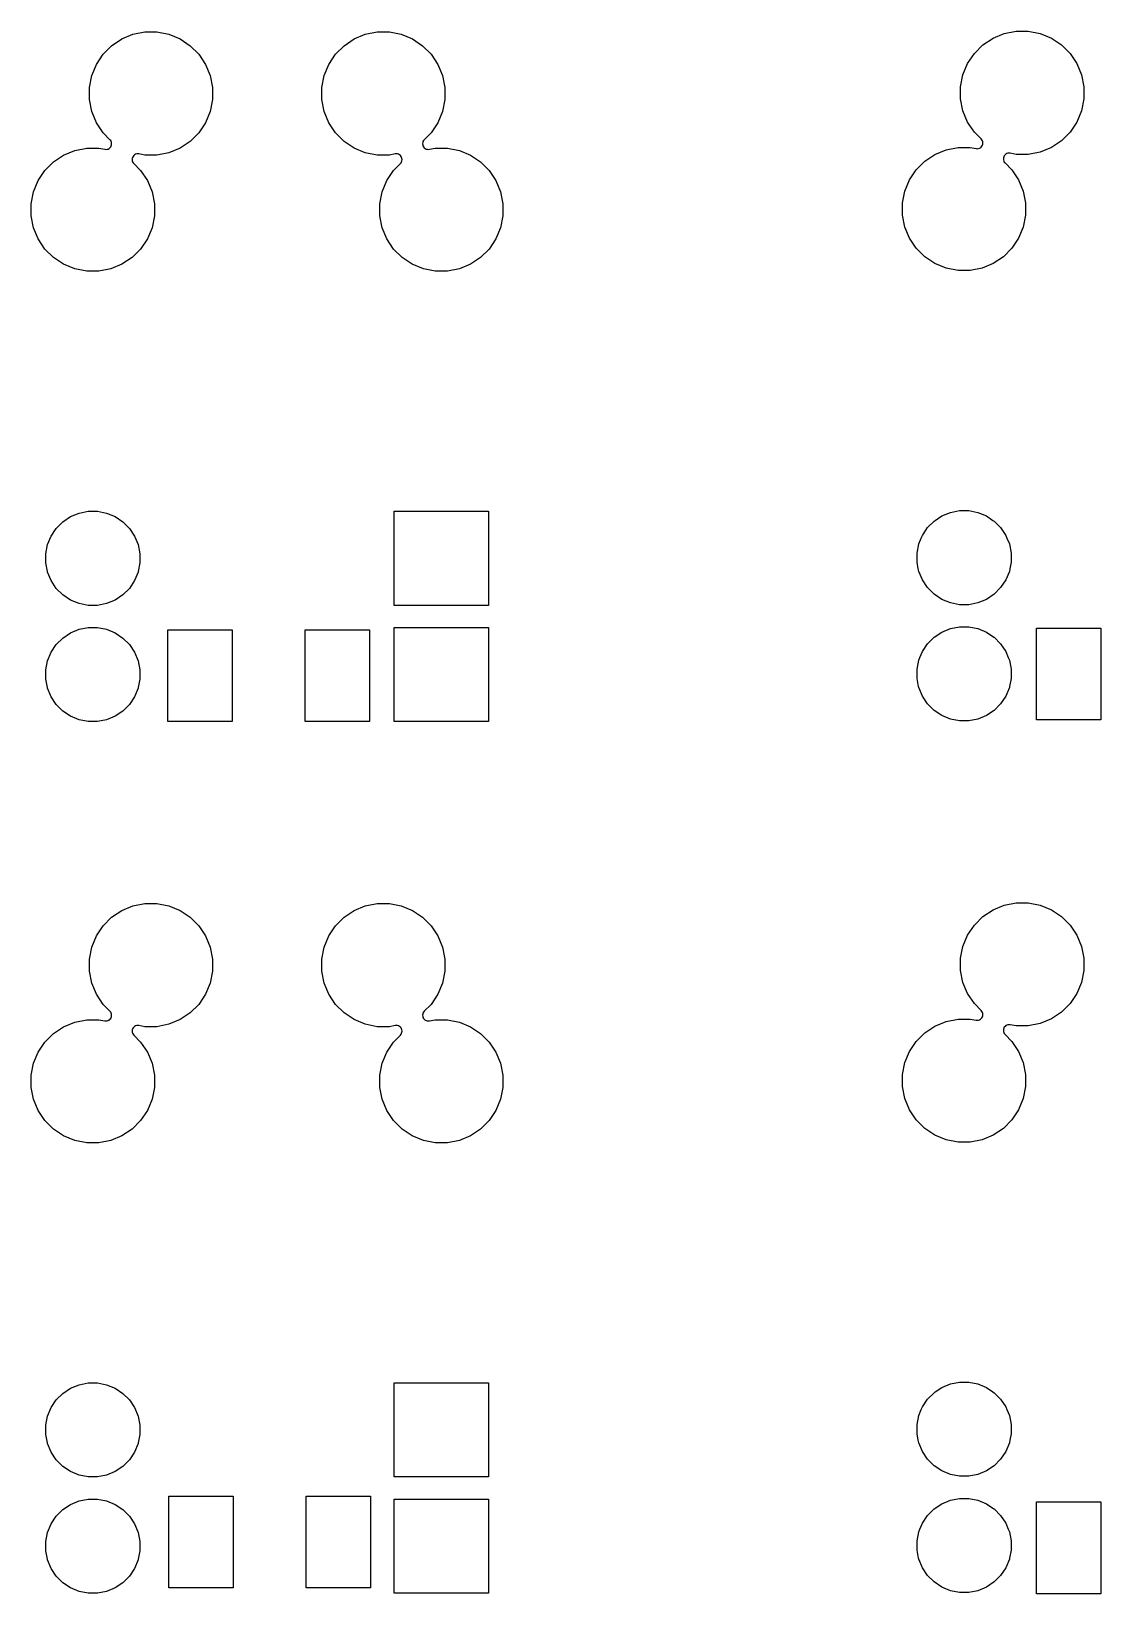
# Model space of a CAD drawing. Extents: x 29 to 195, y -187 to -31.
# Drawn here: x 67.24 to 90.62, y -111.87 to -77.72 of the extents above; entities that cross this region are included whole.
import ezdxf

# ---------------------------------------------------------------- set-up
doc = ezdxf.new("R2010")
doc.units = 0
doc.header["$MEASUREMENT"] = 0
doc.layers.add('BLACK', color=7, linetype='CONTINUOUS')

msp = doc.modelspace()

# ---------------------------------------------------------------- linework, layer by layer
at = {"layer": 'BLACK', "linetype": 'CONTINUOUS'}
for p, q in [((69.2149, -77.8899), (69.4599, -77.7884)), ((69.4599, -77.7884), (69.7199, -77.7367)), ((69.7199, -77.7367), (69.9851, -77.7367)), ((69.9851, -77.7367), (70.2452, -77.7884)), ((70.2452, -77.7884), (70.4902, -77.8899)), ((74.2949, -77.8899), (74.5399, -77.7884)), ((74.5399, -77.7884), (74.7999, -77.7367)), ((74.7999, -77.7367), (75.0651, -77.7367)), ((75.0651, -77.7367), (75.3252, -77.7884)), ((75.3252, -77.7884), (75.5702, -77.8899)), ((88.2623, -77.8747), (88.5073, -77.7732)), ((88.5073, -77.7732), (88.7674, -77.7215)), ((88.7674, -77.7215), (89.0326, -77.7215)), ((89.0326, -77.7215), (89.2927, -77.7732)), ((89.2927, -77.7732), (89.5377, -77.8747)), ((68.8069, -78.2247), (68.9944, -78.0372)), ((68.9944, -78.0372), (69.2149, -77.8899)), ((70.4902, -77.8899), (70.7107, -78.0372)), ((70.7107, -78.0372), (70.8982, -78.2247)), ((73.8869, -78.2247), (74.0744, -78.0372)), ((74.0744, -78.0372), (74.2949, -77.8899)), ((75.5702, -77.8899), (75.7907, -78.0372)), ((75.7907, -78.0372), (75.9782, -78.2247)), ((87.8543, -78.2095), (88.0418, -78.022)), ((88.0418, -78.022), (88.2623, -77.8747)), ((89.5377, -77.8747), (89.7582, -78.022)), ((89.7582, -78.022), (89.9457, -78.2095)), ((68.5581, -78.6902), (68.6596, -78.4452)), ((68.6596, -78.4452), (68.8069, -78.2247)), ((70.8982, -78.2247), (71.0455, -78.4452)), ((71.0455, -78.4452), (71.147, -78.6902)), ((73.6381, -78.6902), (73.7396, -78.4452)), ((73.7396, -78.4452), (73.8869, -78.2247)), ((75.9782, -78.2247), (76.1255, -78.4452)), ((76.1255, -78.4452), (76.227, -78.6902)), ((87.6055, -78.675), (87.707, -78.43)), ((87.707, -78.43), (87.8543, -78.2095)), ((89.9457, -78.2095), (90.093, -78.43)), ((90.093, -78.43), (90.1945, -78.675)), ((68.5063, -78.9503), (68.5581, -78.6902)), ((71.147, -78.6902), (71.1987, -78.9503)), ((73.5863, -78.9503), (73.6381, -78.6902)), ((76.227, -78.6902), (76.2787, -78.9503)), ((87.5538, -78.9351), (87.6055, -78.675)), ((90.1945, -78.675), (90.2462, -78.9351)), ((68.5063, -79.2155), (68.5063, -78.9503)), ((68.5581, -79.4756), (68.5063, -79.2155)), ((71.1987, -79.2155), (71.147, -79.4756)), ((71.1987, -78.9503), (71.1987, -79.2155)), ((73.5863, -79.2155), (73.5863, -78.9503)), ((73.6381, -79.4756), (73.5863, -79.2155)), ((76.2787, -79.2155), (76.227, -79.4756)), ((76.2787, -78.9503), (76.2787, -79.2155)), ((87.5538, -79.2003), (87.5538, -78.9351)), ((87.6055, -79.4603), (87.5538, -79.2003)), ((90.2462, -79.2003), (90.1945, -79.4603)), ((90.2462, -78.9351), (90.2462, -79.2003)), ((68.6596, -79.7206), (68.5581, -79.4756)), ((71.147, -79.4756), (71.0455, -79.7206)), ((73.7396, -79.7206), (73.6381, -79.4756)), ((76.227, -79.4756), (76.1255, -79.7206)), ((87.707, -79.7053), (87.6055, -79.4603)), ((90.1945, -79.4603), (90.093, -79.7053)), ((68.8069, -79.9411), (68.6596, -79.7206)), ((71.0455, -79.7206), (70.8982, -79.9411)), ((73.8869, -79.9411), (73.7396, -79.7206)), ((76.1255, -79.7206), (75.9782, -79.9411)), ((87.8543, -79.9258), (87.707, -79.7053)), ((90.093, -79.7053), (89.9457, -79.9258)), ((68.9573, -80.0914), (68.8069, -79.9411)), ((68.9728, -80.1104), (68.9573, -80.0914)), ((68.9573, -80.2682), (68.9728, -80.2493)), ((68.9844, -80.132), (68.9728, -80.1104)), ((68.9728, -80.2493), (68.9844, -80.2277)), ((68.9915, -80.1554), (68.9844, -80.132)), ((68.9844, -80.2277), (68.9915, -80.2042)), ((68.9939, -80.1798), (68.9915, -80.1554)), ((68.9915, -80.2042), (68.9939, -80.1798)), ((70.7107, -80.1286), (70.4902, -80.2759)), ((70.8982, -79.9411), (70.7107, -80.1286)), ((74.0744, -80.1286), (73.8869, -79.9411)), ((74.2949, -80.2759), (74.0744, -80.1286)), ((75.7936, -80.1554), (75.7912, -80.1798)), ((75.7912, -80.1798), (75.7936, -80.2042)), ((75.8007, -80.132), (75.7936, -80.1554)), ((75.7936, -80.2042), (75.8007, -80.2277)), ((75.8123, -80.1104), (75.8007, -80.132)), ((75.8007, -80.2277), (75.8123, -80.2493)), ((75.8278, -80.0914), (75.8123, -80.1104)), ((75.8123, -80.2493), (75.8278, -80.2682)), ((75.9782, -79.9411), (75.8278, -80.0914)), ((88.0047, -80.0762), (87.8543, -79.9258)), ((87.9858, -80.2685), (88.0047, -80.253)), ((88.0203, -80.0951), (88.0047, -80.0762)), ((88.0047, -80.253), (88.0203, -80.234)), ((88.0318, -80.1168), (88.0203, -80.0951)), ((88.0203, -80.234), (88.0318, -80.2124)), ((88.0389, -80.1402), (88.0318, -80.1168)), ((88.0318, -80.2124), (88.0389, -80.189)), ((88.0413, -80.1646), (88.0389, -80.1402)), ((88.0389, -80.189), (88.0413, -80.1646)), ((89.7582, -80.1133), (89.5377, -80.2606)), ((89.9457, -79.9258), (89.7582, -80.1133)), ((67.5369, -80.7647), (67.7244, -80.5772)), ((67.7244, -80.5772), (67.9449, -80.4299)), ((67.9449, -80.4299), (68.1899, -80.3284)), ((68.1899, -80.3284), (68.4499, -80.2767)), ((68.4499, -80.2767), (68.7151, -80.2767)), ((68.7151, -80.2767), (68.8445, -80.3024)), ((68.8445, -80.3024), (68.8689, -80.3048)), ((68.8689, -80.3048), (68.8933, -80.3024)), ((68.8933, -80.3024), (68.9167, -80.2953)), ((68.9167, -80.2953), (68.9383, -80.2838)), ((68.9383, -80.2838), (68.9573, -80.2682)), ((69.4436, -80.5016), (69.4412, -80.526)), ((69.4412, -80.526), (69.4436, -80.5504)), ((69.4507, -80.4781), (69.4436, -80.5016)), ((69.4436, -80.5504), (69.4507, -80.5738)), ((69.4623, -80.4565), (69.4507, -80.4781)), ((69.4507, -80.5738), (69.4623, -80.5954)), ((69.4778, -80.4376), (69.4623, -80.4565)), ((69.4623, -80.5954), (69.4778, -80.6144)), ((69.4968, -80.422), (69.4778, -80.4376)), ((69.5184, -80.4105), (69.4968, -80.422)), ((69.5418, -80.4034), (69.5184, -80.4105)), ((69.5662, -80.401), (69.5418, -80.4034)), ((69.5906, -80.4034), (69.5662, -80.401)), ((69.7199, -80.4291), (69.5906, -80.4034)), ((69.9851, -80.4291), (69.7199, -80.4291)), ((70.2452, -80.3774), (69.9851, -80.4291)), ((70.4902, -80.2759), (70.2452, -80.3774)), ((74.5399, -80.3774), (74.2949, -80.2759)), ((74.7999, -80.4291), (74.5399, -80.3774)), ((75.0651, -80.4291), (74.7999, -80.4291)), ((75.1945, -80.4034), (75.0651, -80.4291)), ((75.2189, -80.401), (75.1945, -80.4034)), ((75.2433, -80.4034), (75.2189, -80.401)), ((75.2667, -80.4105), (75.2433, -80.4034)), ((75.2883, -80.422), (75.2667, -80.4105)), ((75.3073, -80.4376), (75.2883, -80.422)), ((75.3228, -80.4565), (75.3073, -80.4376)), ((75.3073, -80.6144), (75.3228, -80.5954)), ((75.3344, -80.4781), (75.3228, -80.4565)), ((75.3228, -80.5954), (75.3344, -80.5738)), ((75.3415, -80.5016), (75.3344, -80.4781)), ((75.3344, -80.5738), (75.3415, -80.5504)), ((75.3439, -80.526), (75.3415, -80.5016)), ((75.3415, -80.5504), (75.3439, -80.526)), ((75.8278, -80.2682), (75.8468, -80.2838)), ((75.8468, -80.2838), (75.8684, -80.2953)), ((75.8684, -80.2953), (75.8918, -80.3024)), ((75.8918, -80.3024), (75.9162, -80.3048)), ((75.9162, -80.3048), (75.9406, -80.3024)), ((75.9406, -80.3024), (76.0699, -80.2767)), ((76.0699, -80.2767), (76.3351, -80.2767)), ((76.3351, -80.2767), (76.5952, -80.3284)), ((76.5952, -80.3284), (76.8402, -80.4299)), ((76.8402, -80.4299), (77.0607, -80.5772)), ((77.0607, -80.5772), (77.2482, -80.7647)), ((86.5843, -80.7495), (86.7718, -80.562)), ((86.7718, -80.562), (86.9923, -80.4147)), ((86.9923, -80.4147), (87.2373, -80.3132)), ((87.2373, -80.3132), (87.4974, -80.2615)), ((87.4974, -80.2615), (87.7626, -80.2615)), ((87.7626, -80.2615), (87.892, -80.2872)), ((87.892, -80.2872), (87.9163, -80.2896)), ((87.9163, -80.2896), (87.9407, -80.2872)), ((87.9407, -80.2872), (87.9642, -80.2801)), ((87.9642, -80.2801), (87.9858, -80.2685)), ((88.4911, -80.4863), (88.4887, -80.5107)), ((88.4887, -80.5107), (88.4911, -80.5351)), ((88.4982, -80.4629), (88.4911, -80.4863)), ((88.4911, -80.5351), (88.4982, -80.5586)), ((88.5097, -80.4413), (88.4982, -80.4629)), ((88.4982, -80.5586), (88.5097, -80.5802)), ((88.5253, -80.4223), (88.5097, -80.4413)), ((88.5097, -80.5802), (88.5253, -80.5991)), ((88.5442, -80.4068), (88.5253, -80.4223)), ((88.5253, -80.5991), (88.6757, -80.7495)), ((88.5658, -80.3952), (88.5442, -80.4068)), ((88.5893, -80.3881), (88.5658, -80.3952)), ((88.6137, -80.3857), (88.5893, -80.3881)), ((88.638, -80.3881), (88.6137, -80.3857)), ((88.7674, -80.4139), (88.638, -80.3881)), ((89.0326, -80.4139), (88.7674, -80.4139)), ((89.2927, -80.3621), (89.0326, -80.4139)), ((89.5377, -80.2606), (89.2927, -80.3621)), ((67.3896, -80.9852), (67.5369, -80.7647)), ((69.4778, -80.6144), (69.6282, -80.7647)), ((69.6282, -80.7647), (69.7755, -80.9852)), ((75.0096, -80.9852), (75.1569, -80.7647)), ((75.1569, -80.7647), (75.3073, -80.6144)), ((77.2482, -80.7647), (77.3955, -80.9852)), ((86.437, -80.97), (86.5843, -80.7495)), ((88.6757, -80.7495), (88.823, -80.97)), ((67.2363, -81.4903), (67.2881, -81.2302)), ((67.2881, -81.2302), (67.3896, -80.9852)), ((69.7755, -80.9852), (69.877, -81.2302)), ((69.877, -81.2302), (69.9287, -81.4903)), ((74.8563, -81.4903), (74.9081, -81.2302)), ((74.9081, -81.2302), (75.0096, -80.9852)), ((77.3955, -80.9852), (77.497, -81.2302)), ((77.497, -81.2302), (77.5487, -81.4903)), ((86.2838, -81.4751), (86.3355, -81.215)), ((86.3355, -81.215), (86.437, -80.97)), ((88.823, -80.97), (88.9245, -81.215)), ((88.9245, -81.215), (88.9762, -81.4751)), ((67.2363, -81.7555), (67.2363, -81.4903)), ((69.9287, -81.4903), (69.9287, -81.7555)), ((74.8563, -81.7555), (74.8563, -81.4903)), ((77.5487, -81.4903), (77.5487, -81.7555)), ((86.2838, -81.7403), (86.2838, -81.4751)), ((88.9762, -81.4751), (88.9762, -81.7403)), ((67.2881, -82.0156), (67.2363, -81.7555)), ((69.9287, -81.7555), (69.877, -82.0156)), ((74.9081, -82.0156), (74.8563, -81.7555)), ((77.5487, -81.7555), (77.497, -82.0156)), ((86.3355, -82.0003), (86.2838, -81.7403)), ((88.9762, -81.7403), (88.9245, -82.0003)), ((67.3896, -82.2606), (67.2881, -82.0156)), ((67.5369, -82.4811), (67.3896, -82.2606)), ((69.7755, -82.2606), (69.6282, -82.4811)), ((69.877, -82.0156), (69.7755, -82.2606)), ((75.0096, -82.2606), (74.9081, -82.0156)), ((75.1569, -82.4811), (75.0096, -82.2606)), ((77.3955, -82.2606), (77.2482, -82.4811)), ((77.497, -82.0156), (77.3955, -82.2606)), ((86.437, -82.2453), (86.3355, -82.0003)), ((86.5843, -82.4658), (86.437, -82.2453)), ((88.823, -82.2453), (88.6757, -82.4658)), ((88.9245, -82.0003), (88.823, -82.2453)), ((67.7244, -82.6686), (67.5369, -82.4811)), ((69.6282, -82.4811), (69.4407, -82.6686)), ((75.3444, -82.6686), (75.1569, -82.4811)), ((77.2482, -82.4811), (77.0607, -82.6686)), ((86.7718, -82.6533), (86.5843, -82.4658)), ((88.6757, -82.4658), (88.4882, -82.6533)), ((67.9449, -82.8159), (67.7244, -82.6686)), ((68.1899, -82.9174), (67.9449, -82.8159)), ((68.4499, -82.9691), (68.1899, -82.9174)), ((68.7151, -82.9691), (68.4499, -82.9691)), ((68.9752, -82.9174), (68.7151, -82.9691)), ((69.2202, -82.8159), (68.9752, -82.9174)), ((69.4407, -82.6686), (69.2202, -82.8159)), ((75.5649, -82.8159), (75.3444, -82.6686)), ((75.8099, -82.9174), (75.5649, -82.8159)), ((76.0699, -82.9691), (75.8099, -82.9174)), ((76.3351, -82.9691), (76.0699, -82.9691)), ((76.5952, -82.9174), (76.3351, -82.9691)), ((76.8402, -82.8159), (76.5952, -82.9174)), ((77.0607, -82.6686), (76.8402, -82.8159)), ((86.9923, -82.8006), (86.7718, -82.6533)), ((87.2373, -82.9021), (86.9923, -82.8006)), ((87.4974, -82.9539), (87.2373, -82.9021)), ((87.7626, -82.9539), (87.4974, -82.9539)), ((88.0227, -82.9021), (87.7626, -82.9539)), ((88.2677, -82.8006), (88.0227, -82.9021)), ((88.4882, -82.6533), (88.2677, -82.8006)), ((67.7835, -88.5871), (67.9268, -88.4439)), ((67.9268, -88.4439), (68.0953, -88.3313)), ((68.0953, -88.3313), (68.2825, -88.2537)), ((68.0953, -88.3313), (68.0953, -88.3313)), ((68.2825, -88.2537), (68.4812, -88.2142)), ((68.2825, -88.2537), (68.2825, -88.2537)), ((68.2825, -88.2537), (68.2825, -88.2537)), ((68.4812, -88.2142), (68.6839, -88.2142)), ((68.6839, -88.2142), (68.8826, -88.2537)), ((68.8826, -88.2537), (68.8826, -88.2537)), ((68.8826, -88.2537), (68.8826, -88.2537)), ((68.8826, -88.2537), (69.0698, -88.3313)), ((69.0698, -88.3313), (69.0698, -88.3313)), ((69.0698, -88.3313), (69.2383, -88.4439)), ((69.2383, -88.4439), (69.3816, -88.5871)), ((75.1738, -90.2716), (75.1738, -88.2142)), ((75.1738, -88.2142), (77.2312, -88.2142)), ((77.2312, -88.2142), (77.2312, -90.2716)), ((86.831, -88.5719), (86.9742, -88.4286)), ((86.9742, -88.4286), (86.998, -88.4127)), ((86.998, -88.4127), (87.1427, -88.316)), ((87.1427, -88.316), (87.3299, -88.2385)), ((87.3299, -88.2385), (87.5287, -88.199)), ((87.3299, -88.2385), (87.3299, -88.2385)), ((87.3299, -88.2385), (87.3299, -88.2385)), ((87.5287, -88.199), (87.7313, -88.199)), ((87.7313, -88.199), (87.9301, -88.2385)), ((87.9301, -88.2385), (87.9301, -88.2385)), ((87.9301, -88.2385), (87.9301, -88.2385)), ((87.9301, -88.2385), (88.1173, -88.316)), ((88.1173, -88.316), (88.262, -88.4127)), ((88.262, -88.4127), (88.2858, -88.4286)), ((88.2858, -88.4286), (88.429, -88.5719)), ((67.5934, -88.9428), (67.6709, -88.7556)), ((67.6709, -88.7556), (67.7835, -88.5871)), ((67.7835, -88.5871), (67.7835, -88.5871)), ((69.3816, -88.5871), (69.3816, -88.5871)), ((69.3816, -88.5871), (69.4942, -88.7556)), ((69.4942, -88.7556), (69.5717, -88.9428)), ((86.6942, -88.7987), (86.7184, -88.7404)), ((86.7184, -88.7404), (86.831, -88.5719)), ((86.831, -88.5719), (86.831, -88.5719)), ((88.429, -88.5719), (88.429, -88.5719)), ((88.429, -88.5719), (88.5416, -88.7404)), ((88.5416, -88.7404), (88.5658, -88.7987)), ((67.5538, -89.1416), (67.5934, -88.9428)), ((67.5934, -88.9428), (67.5934, -88.9428)), ((69.5717, -88.9428), (69.5717, -88.9428)), ((69.5717, -88.9428), (69.6112, -89.1416)), ((86.6013, -89.1263), (86.6408, -88.9276)), ((86.6013, -89.329), (86.6013, -89.1263)), ((86.6408, -88.9276), (86.6942, -88.7987)), ((88.5658, -88.7987), (88.6192, -88.9276)), ((88.6192, -88.9276), (88.6587, -89.1263)), ((88.6587, -89.1263), (88.6587, -89.329)), ((67.5538, -89.3442), (67.5538, -89.1416)), ((67.5903, -89.5277), (67.5538, -89.3442)), ((69.6112, -89.3442), (69.5747, -89.5277)), ((69.6112, -89.1416), (69.6112, -89.3442)), ((86.6291, -89.469), (86.6013, -89.329)), ((86.6408, -89.5277), (86.6291, -89.469)), ((88.6309, -89.469), (88.6192, -89.5277)), ((88.6587, -89.329), (88.6309, -89.469)), ((67.5934, -89.543), (67.5903, -89.5277)), ((67.6709, -89.7302), (67.5934, -89.543)), ((67.7835, -89.8987), (67.6709, -89.7302)), ((67.6709, -89.7302), (67.6709, -89.7302)), ((69.4942, -89.7302), (69.3816, -89.8987)), ((69.5717, -89.543), (69.4942, -89.7302)), ((69.4942, -89.7302), (69.4942, -89.7302)), ((69.5747, -89.5277), (69.5717, -89.543)), ((86.7184, -89.7149), (86.6408, -89.5277)), ((86.831, -89.8834), (86.7184, -89.7149)), ((86.7184, -89.7149), (86.7184, -89.7149)), ((88.5416, -89.7149), (88.429, -89.8834)), ((88.6192, -89.5277), (88.5416, -89.7149)), ((88.5416, -89.7149), (88.5416, -89.7149)), ((67.9268, -90.0419), (67.7835, -89.8987)), ((68.0953, -90.1545), (67.9268, -90.0419)), ((67.9268, -90.0419), (67.9268, -90.0419)), ((68.2825, -90.2321), (68.0953, -90.1545)), ((69.0698, -90.1545), (68.8826, -90.2321)), ((69.2383, -90.0419), (69.0698, -90.1545)), ((69.3816, -89.8987), (69.2383, -90.0419)), ((69.2383, -90.0419), (69.2383, -90.0419)), ((86.9742, -90.0267), (86.831, -89.8834)), ((87.1427, -90.1393), (86.9742, -90.0267)), ((86.9742, -90.0267), (86.9742, -90.0267)), ((87.3299, -90.2168), (87.1427, -90.1393)), ((88.1173, -90.1393), (87.9301, -90.2168)), ((88.2858, -90.0267), (88.1173, -90.1393)), ((88.429, -89.8834), (88.2858, -90.0267)), ((88.2858, -90.0267), (88.2858, -90.0267)), ((68.4812, -90.2716), (68.2825, -90.2321)), ((68.2825, -90.2321), (68.2825, -90.2321)), ((68.2825, -90.2321), (68.2825, -90.2321)), ((68.6839, -90.2716), (68.4812, -90.2716)), ((68.8826, -90.2321), (68.6839, -90.2716)), ((68.8826, -90.2321), (68.8826, -90.2321)), ((68.8826, -90.2321), (68.8826, -90.2321)), ((77.2312, -90.2716), (75.1738, -90.2716)), ((87.5287, -90.2564), (87.3299, -90.2168)), ((87.3299, -90.2168), (87.3299, -90.2168)), ((87.3299, -90.2168), (87.3299, -90.2168)), ((87.7313, -90.2564), (87.5287, -90.2564)), ((87.9301, -90.2168), (87.7313, -90.2564)), ((87.9301, -90.2168), (87.9301, -90.2168)), ((87.9301, -90.2168), (87.9301, -90.2168)), ((68.0953, -90.8713), (68.2825, -90.7937)), ((68.2825, -90.7937), (68.4812, -90.7542)), ((68.2825, -90.7937), (68.2825, -90.7937)), ((68.2825, -90.7937), (68.2825, -90.7937)), ((68.4812, -90.7542), (68.6839, -90.7542)), ((68.6839, -90.7542), (68.8826, -90.7937)), ((68.8826, -90.7937), (68.8826, -90.7937)), ((68.8826, -90.7937), (68.8826, -90.7937)), ((68.8826, -90.7937), (69.0698, -90.8713)), ((70.2249, -92.8115), (70.2249, -90.8051)), ((70.2249, -90.8051), (71.6313, -90.8051)), ((71.6313, -90.8051), (71.6313, -92.8115)), ((73.2249, -92.8115), (73.2249, -90.8051)), ((73.2249, -90.8051), (74.6313, -90.8051)), ((74.6313, -90.8051), (74.6313, -92.8115)), ((75.1738, -92.8116), (75.1738, -90.7542)), ((75.1738, -90.7542), (77.2312, -90.7542)), ((77.2312, -90.7542), (77.2312, -92.8116)), ((87.1427, -90.856), (87.3299, -90.7785)), ((87.3299, -90.7785), (87.5287, -90.739)), ((87.3299, -90.7785), (87.3299, -90.7785)), ((87.3299, -90.7785), (87.3299, -90.7785)), ((87.5287, -90.739), (87.7313, -90.739)), ((87.7313, -90.739), (87.9301, -90.7785)), ((87.9301, -90.7785), (87.9301, -90.7785)), ((87.9301, -90.7785), (87.9301, -90.7785)), ((87.9301, -90.7785), (88.1173, -90.856)), ((89.2114, -92.7734), (89.2114, -90.767)), ((89.2114, -90.767), (90.6178, -90.767)), ((90.6178, -90.767), (90.6178, -92.7734)), ((67.6709, -91.2956), (67.7835, -91.1271)), ((67.7835, -91.1271), (67.9268, -90.9839)), ((67.7835, -91.1271), (67.7835, -91.1271)), ((67.9268, -90.9839), (68.0953, -90.8713)), ((68.0953, -90.8713), (68.0953, -90.8713)), ((69.0698, -90.8713), (69.0698, -90.8713)), ((69.0698, -90.8713), (69.2383, -90.9839)), ((69.2383, -90.9839), (69.3816, -91.1271)), ((69.3816, -91.1271), (69.3816, -91.1271)), ((69.3816, -91.1271), (69.4942, -91.2956)), ((86.7184, -91.2804), (86.831, -91.1119)), ((86.831, -91.1119), (86.9742, -90.9686)), ((86.831, -91.1119), (86.831, -91.1119)), ((86.9742, -90.9686), (86.9765, -90.9671)), ((86.9765, -90.9671), (87.1427, -90.856)), ((88.1173, -90.856), (88.2835, -90.9671)), ((88.2835, -90.9671), (88.2858, -90.9686)), ((88.2858, -90.9686), (88.429, -91.1119)), ((88.429, -91.1119), (88.429, -91.1119)), ((88.429, -91.1119), (88.5416, -91.2804)), ((67.5538, -91.6816), (67.5934, -91.4828)), ((67.5934, -91.4828), (67.6709, -91.2956)), ((67.5934, -91.4828), (67.5934, -91.4828)), ((69.4942, -91.2956), (69.5717, -91.4828)), ((69.5717, -91.4828), (69.5717, -91.4828)), ((69.5717, -91.4828), (69.6112, -91.6816)), ((86.6013, -91.6663), (86.6408, -91.4676)), ((86.6408, -91.4676), (86.665, -91.4093)), ((86.665, -91.4093), (86.7184, -91.2804)), ((88.5416, -91.2804), (88.595, -91.4093)), ((88.595, -91.4093), (88.6192, -91.4676)), ((88.6192, -91.4676), (88.6587, -91.6663)), ((67.5538, -91.8842), (67.5538, -91.6816)), ((69.6112, -91.6816), (69.6112, -91.8842)), ((86.6013, -91.869), (86.6013, -91.6663)), ((86.6362, -92.0443), (86.6013, -91.869)), ((88.6587, -91.869), (88.6238, -92.0443)), ((88.6587, -91.6663), (88.6587, -91.869)), ((67.5903, -92.0677), (67.5538, -91.8842)), ((67.5934, -92.083), (67.5903, -92.0677)), ((67.6709, -92.2702), (67.5934, -92.083)), ((69.5717, -92.083), (69.4942, -92.2702)), ((69.5747, -92.0677), (69.5717, -92.083)), ((69.6112, -91.8842), (69.5747, -92.0677)), ((86.6408, -92.0677), (86.6362, -92.0443)), ((86.7184, -92.2549), (86.6408, -92.0677)), ((88.6192, -92.0677), (88.5416, -92.2549)), ((88.6238, -92.0443), (88.6192, -92.0677)), ((67.7835, -92.4387), (67.6709, -92.2702)), ((67.6709, -92.2702), (67.6709, -92.2702)), ((67.9268, -92.5819), (67.7835, -92.4387)), ((69.3816, -92.4387), (69.2383, -92.5819)), ((69.4942, -92.2702), (69.3816, -92.4387)), ((69.4942, -92.2702), (69.4942, -92.2702)), ((86.831, -92.4234), (86.7184, -92.2549)), ((86.7184, -92.2549), (86.7184, -92.2549)), ((86.9742, -92.5667), (86.831, -92.4234)), ((88.429, -92.4234), (88.2858, -92.5667)), ((88.5416, -92.2549), (88.429, -92.4234)), ((88.5416, -92.2549), (88.5416, -92.2549)), ((68.0953, -92.6945), (67.9268, -92.5819)), ((67.9268, -92.5819), (67.9268, -92.5819)), ((68.2825, -92.7721), (68.0953, -92.6945)), ((68.4812, -92.8116), (68.2825, -92.7721)), ((68.2825, -92.7721), (68.2825, -92.7721)), ((68.2825, -92.7721), (68.2825, -92.7721)), ((68.6839, -92.8116), (68.4812, -92.8116)), ((68.8826, -92.7721), (68.6839, -92.8116)), ((69.0698, -92.6945), (68.8826, -92.7721)), ((68.8826, -92.7721), (68.8826, -92.7721)), ((68.8826, -92.7721), (68.8826, -92.7721)), ((69.2383, -92.5819), (69.0698, -92.6945)), ((69.2383, -92.5819), (69.2383, -92.5819)), ((71.6313, -92.8115), (70.2249, -92.8115)), ((74.6313, -92.8115), (73.2249, -92.8115)), ((77.2312, -92.8116), (75.1738, -92.8116)), ((87.1427, -92.6793), (86.9742, -92.5667)), ((86.9742, -92.5667), (86.9742, -92.5667)), ((87.3299, -92.7568), (87.1427, -92.6793)), ((87.5287, -92.7964), (87.3299, -92.7568)), ((87.3299, -92.7568), (87.3299, -92.7568)), ((87.3299, -92.7568), (87.3299, -92.7568)), ((87.7313, -92.7964), (87.5287, -92.7964)), ((87.9301, -92.7568), (87.7313, -92.7964)), ((88.1173, -92.6793), (87.9301, -92.7568)), ((87.9301, -92.7568), (87.9301, -92.7568)), ((87.9301, -92.7568), (87.9301, -92.7568)), ((88.2858, -92.5667), (88.1173, -92.6793)), ((88.2858, -92.5667), (88.2858, -92.5667)), ((90.6178, -92.7734), (89.2114, -92.7734)), ((68.9944, -97.0872), (69.2149, -96.9399)), ((69.2149, -96.9399), (69.4599, -96.8384)), ((69.4599, -96.8384), (69.7199, -96.7867)), ((69.7199, -96.7867), (69.9851, -96.7867)), ((69.9851, -96.7867), (70.2452, -96.8384)), ((70.2452, -96.8384), (70.4902, -96.9399)), ((70.4902, -96.9399), (70.7107, -97.0872)), ((74.0744, -97.0872), (74.2949, -96.9399)), ((74.2949, -96.9399), (74.5399, -96.8384)), ((74.5399, -96.8384), (74.7999, -96.7867)), ((74.7999, -96.7867), (75.0651, -96.7867)), ((75.0651, -96.7867), (75.3252, -96.8384)), ((75.3252, -96.8384), (75.5702, -96.9399)), ((75.5702, -96.9399), (75.7907, -97.0872)), ((88.0418, -97.072), (88.2623, -96.9247)), ((88.2623, -96.9247), (88.5073, -96.8232)), ((88.5073, -96.8232), (88.7674, -96.7715)), ((88.7674, -96.7715), (89.0326, -96.7715)), ((89.0326, -96.7715), (89.2927, -96.8232)), ((89.2927, -96.8232), (89.5377, -96.9247)), ((89.5377, -96.9247), (89.7582, -97.072)), ((68.6596, -97.4952), (68.8069, -97.2747)), ((68.8069, -97.2747), (68.9944, -97.0872)), ((70.7107, -97.0872), (70.8982, -97.2747)), ((70.8982, -97.2747), (71.0455, -97.4952)), ((73.7396, -97.4952), (73.8869, -97.2747)), ((73.8869, -97.2747), (74.0744, -97.0872)), ((75.7907, -97.0872), (75.9782, -97.2747)), ((75.9782, -97.2747), (76.1255, -97.4952)), ((87.707, -97.48), (87.8543, -97.2595)), ((87.8543, -97.2595), (88.0418, -97.072)), ((89.7582, -97.072), (89.9457, -97.2595)), ((89.9457, -97.2595), (90.093, -97.48)), ((68.5581, -97.7402), (68.6596, -97.4952)), ((71.0455, -97.4952), (71.147, -97.7402)), ((73.6381, -97.7402), (73.7396, -97.4952)), ((76.1255, -97.4952), (76.227, -97.7402)), ((87.6055, -97.725), (87.707, -97.48)), ((90.093, -97.48), (90.1945, -97.725)), ((68.5063, -98.0003), (68.5581, -97.7402)), ((68.5063, -98.2655), (68.5063, -98.0003)), ((71.147, -97.7402), (71.1987, -98.0003)), ((71.1987, -98.0003), (71.1987, -98.2655)), ((73.5863, -98.0003), (73.6381, -97.7402)), ((73.5863, -98.2655), (73.5863, -98.0003)), ((76.227, -97.7402), (76.2787, -98.0003)), ((76.2787, -98.0003), (76.2787, -98.2655)), ((87.5538, -97.9851), (87.6055, -97.725)), ((87.5538, -98.2503), (87.5538, -97.9851)), ((90.1945, -97.725), (90.2462, -97.9851)), ((90.2462, -97.9851), (90.2462, -98.2503)), ((68.5581, -98.5256), (68.5063, -98.2655)), ((71.1987, -98.2655), (71.147, -98.5256)), ((73.6381, -98.5256), (73.5863, -98.2655)), ((76.2787, -98.2655), (76.227, -98.5256)), ((87.6055, -98.5103), (87.5538, -98.2503)), ((90.2462, -98.2503), (90.1945, -98.5103)), ((68.6596, -98.7706), (68.5581, -98.5256)), ((71.147, -98.5256), (71.0455, -98.7706)), ((73.7396, -98.7706), (73.6381, -98.5256)), ((76.227, -98.5256), (76.1255, -98.7706)), ((87.707, -98.7553), (87.6055, -98.5103)), ((90.1945, -98.5103), (90.093, -98.7553)), ((68.8069, -98.9911), (68.6596, -98.7706)), ((68.9573, -99.1414), (68.8069, -98.9911)), ((70.8982, -98.9911), (70.7107, -99.1786)), ((71.0455, -98.7706), (70.8982, -98.9911)), ((73.8869, -98.9911), (73.7396, -98.7706)), ((74.0744, -99.1786), (73.8869, -98.9911)), ((75.9782, -98.9911), (75.8278, -99.1414)), ((76.1255, -98.7706), (75.9782, -98.9911)), ((87.8543, -98.9758), (87.707, -98.7553)), ((88.0047, -99.1262), (87.8543, -98.9758)), ((89.9457, -98.9758), (89.7582, -99.1633)), ((90.093, -98.7553), (89.9457, -98.9758)), ((67.9449, -99.4799), (68.1899, -99.3784)), ((68.1899, -99.3784), (68.4499, -99.3267)), ((68.4499, -99.3267), (68.7151, -99.3267)), ((68.7151, -99.3267), (68.8445, -99.3524)), ((68.8445, -99.3524), (68.8689, -99.3548)), ((68.8689, -99.3548), (68.8933, -99.3524)), ((68.8933, -99.3524), (68.9167, -99.3453)), ((68.9167, -99.3453), (68.9383, -99.3338)), ((68.9383, -99.3338), (68.9573, -99.3182)), ((68.9728, -99.1604), (68.9573, -99.1414)), ((68.9573, -99.3182), (68.9728, -99.2993)), ((68.9844, -99.182), (68.9728, -99.1604)), ((68.9728, -99.2993), (68.9844, -99.2777)), ((68.9915, -99.2054), (68.9844, -99.182)), ((68.9844, -99.2777), (68.9915, -99.2542)), ((68.9939, -99.2298), (68.9915, -99.2054)), ((68.9915, -99.2542), (68.9939, -99.2298)), ((70.4902, -99.3259), (70.2452, -99.4274)), ((70.7107, -99.1786), (70.4902, -99.3259)), ((74.2949, -99.3259), (74.0744, -99.1786)), ((74.5399, -99.4274), (74.2949, -99.3259)), ((75.7936, -99.2054), (75.7912, -99.2298)), ((75.7912, -99.2298), (75.7936, -99.2542)), ((75.8007, -99.182), (75.7936, -99.2054)), ((75.7936, -99.2542), (75.8007, -99.2777)), ((75.8123, -99.1604), (75.8007, -99.182)), ((75.8007, -99.2777), (75.8123, -99.2993)), ((75.8278, -99.1414), (75.8123, -99.1604)), ((75.8123, -99.2993), (75.8278, -99.3182)), ((75.8278, -99.3182), (75.8468, -99.3338)), ((75.8468, -99.3338), (75.8684, -99.3453)), ((75.8684, -99.3453), (75.8918, -99.3524)), ((75.8918, -99.3524), (75.9162, -99.3548)), ((75.9162, -99.3548), (75.9406, -99.3524)), ((75.9406, -99.3524), (76.0699, -99.3267)), ((76.0699, -99.3267), (76.3351, -99.3267)), ((76.3351, -99.3267), (76.5952, -99.3784)), ((76.5952, -99.3784), (76.8402, -99.4799)), ((86.9923, -99.4647), (87.2373, -99.3632)), ((87.2373, -99.3632), (87.4974, -99.3115)), ((87.4974, -99.3115), (87.7626, -99.3115)), ((87.7626, -99.3115), (87.892, -99.3372)), ((87.892, -99.3372), (87.9163, -99.3396)), ((87.9163, -99.3396), (87.9407, -99.3372)), ((87.9407, -99.3372), (87.9642, -99.3301)), ((87.9642, -99.3301), (87.9858, -99.3185)), ((87.9858, -99.3185), (88.0047, -99.303)), ((88.0203, -99.1451), (88.0047, -99.1262)), ((88.0047, -99.303), (88.0203, -99.284)), ((88.0318, -99.1668), (88.0203, -99.1451)), ((88.0203, -99.284), (88.0318, -99.2624)), ((88.0389, -99.1902), (88.0318, -99.1668)), ((88.0318, -99.2624), (88.0389, -99.239)), ((88.0413, -99.2146), (88.0389, -99.1902)), ((88.0389, -99.239), (88.0413, -99.2146)), ((89.5377, -99.3106), (89.2927, -99.4121)), ((89.7582, -99.1633), (89.5377, -99.3106)), ((67.5369, -99.8147), (67.7244, -99.6272)), ((67.7244, -99.6272), (67.9449, -99.4799)), ((69.4436, -99.5516), (69.4412, -99.576)), ((69.4412, -99.576), (69.4436, -99.6004)), ((69.4507, -99.5281), (69.4436, -99.5516)), ((69.4436, -99.6004), (69.4507, -99.6238)), ((69.4623, -99.5065), (69.4507, -99.5281)), ((69.4507, -99.6238), (69.4623, -99.6454)), ((69.4778, -99.4876), (69.4623, -99.5065)), ((69.4623, -99.6454), (69.4778, -99.6644)), ((69.4968, -99.472), (69.4778, -99.4876)), ((69.4778, -99.6644), (69.6282, -99.8147)), ((69.5184, -99.4605), (69.4968, -99.472)), ((69.5418, -99.4534), (69.5184, -99.4605)), ((69.5662, -99.451), (69.5418, -99.4534)), ((69.5906, -99.4534), (69.5662, -99.451)), ((69.7199, -99.4791), (69.5906, -99.4534)), ((69.9851, -99.4791), (69.7199, -99.4791)), ((70.2452, -99.4274), (69.9851, -99.4791)), ((74.7999, -99.4791), (74.5399, -99.4274)), ((75.0651, -99.4791), (74.7999, -99.4791)), ((75.1945, -99.4534), (75.0651, -99.4791)), ((75.1569, -99.8147), (75.3073, -99.6644)), ((75.2189, -99.451), (75.1945, -99.4534)), ((75.2433, -99.4534), (75.2189, -99.451)), ((75.2667, -99.4605), (75.2433, -99.4534)), ((75.2883, -99.472), (75.2667, -99.4605)), ((75.3073, -99.4876), (75.2883, -99.472)), ((75.3228, -99.5065), (75.3073, -99.4876)), ((75.3073, -99.6644), (75.3228, -99.6454)), ((75.3344, -99.5281), (75.3228, -99.5065)), ((75.3228, -99.6454), (75.3344, -99.6238)), ((75.3415, -99.5516), (75.3344, -99.5281)), ((75.3344, -99.6238), (75.3415, -99.6004)), ((75.3439, -99.576), (75.3415, -99.5516)), ((75.3415, -99.6004), (75.3439, -99.576)), ((76.8402, -99.4799), (77.0607, -99.6272)), ((77.0607, -99.6272), (77.2482, -99.8147)), ((86.5843, -99.7995), (86.7718, -99.612)), ((86.7718, -99.612), (86.9923, -99.4647)), ((88.4911, -99.5363), (88.4887, -99.5607)), ((88.4887, -99.5607), (88.4911, -99.5851)), ((88.4982, -99.5129), (88.4911, -99.5363)), ((88.4911, -99.5851), (88.4982, -99.6086)), ((88.5097, -99.4913), (88.4982, -99.5129)), ((88.4982, -99.6086), (88.5097, -99.6302)), ((88.5253, -99.4723), (88.5097, -99.4913)), ((88.5097, -99.6302), (88.5253, -99.6491)), ((88.5442, -99.4568), (88.5253, -99.4723)), ((88.5253, -99.6491), (88.6757, -99.7995)), ((88.5658, -99.4452), (88.5442, -99.4568)), ((88.5893, -99.4381), (88.5658, -99.4452)), ((88.6137, -99.4357), (88.5893, -99.4381)), ((88.638, -99.4381), (88.6137, -99.4357)), ((88.7674, -99.4639), (88.638, -99.4381)), ((89.0326, -99.4639), (88.7674, -99.4639)), ((89.2927, -99.4121), (89.0326, -99.4639)), ((67.2881, -100.28), (67.3896, -100.035)), ((67.3896, -100.035), (67.5369, -99.8147)), ((69.6282, -99.8147), (69.7755, -100.035)), ((69.7755, -100.035), (69.877, -100.28)), ((74.9081, -100.28), (75.0096, -100.035)), ((75.0096, -100.035), (75.1569, -99.8147)), ((77.2482, -99.8147), (77.3955, -100.035)), ((77.3955, -100.035), (77.497, -100.28)), ((86.3355, -100.265), (86.437, -100.02)), ((86.437, -100.02), (86.5843, -99.7995)), ((88.6757, -99.7995), (88.823, -100.02)), ((88.823, -100.02), (88.9245, -100.265)), ((67.2363, -100.54), (67.2881, -100.28)), ((69.877, -100.28), (69.9287, -100.54)), ((74.8563, -100.54), (74.9081, -100.28)), ((77.497, -100.28), (77.5487, -100.54)), ((86.2838, -100.525), (86.3355, -100.265)), ((88.9245, -100.265), (88.9762, -100.525)), ((67.2363, -100.805), (67.2363, -100.54)), ((69.9287, -100.54), (69.9287, -100.805)), ((74.8563, -100.805), (74.8563, -100.54)), ((77.5487, -100.54), (77.5487, -100.805)), ((86.2838, -100.79), (86.2838, -100.525)), ((88.9762, -100.525), (88.9762, -100.79)), ((67.2881, -101.066), (67.2363, -100.805)), ((67.3896, -101.311), (67.2881, -101.066)), ((69.877, -101.066), (69.7755, -101.311)), ((69.9287, -100.805), (69.877, -101.066)), ((74.9081, -101.066), (74.8563, -100.805)), ((75.0096, -101.311), (74.9081, -101.066)), ((77.497, -101.066), (77.3955, -101.311)), ((77.5487, -100.805), (77.497, -101.066)), ((86.3355, -101.05), (86.2838, -100.79)), ((86.437, -101.295), (86.3355, -101.05)), ((88.9245, -101.05), (88.823, -101.295)), ((88.9762, -100.79), (88.9245, -101.05)), ((67.5369, -101.531), (67.3896, -101.311)), ((69.7755, -101.311), (69.6282, -101.531)), ((75.1569, -101.531), (75.0096, -101.311)), ((77.3955, -101.311), (77.2482, -101.531)), ((86.5843, -101.516), (86.437, -101.295)), ((88.823, -101.295), (88.6757, -101.516)), ((67.7244, -101.719), (67.5369, -101.531)), ((67.9449, -101.866), (67.7244, -101.719)), ((69.4407, -101.719), (69.2202, -101.866)), ((69.6282, -101.531), (69.4407, -101.719)), ((75.3444, -101.719), (75.1569, -101.531)), ((75.5649, -101.866), (75.3444, -101.719)), ((77.0607, -101.719), (76.8402, -101.866)), ((77.2482, -101.531), (77.0607, -101.719)), ((86.7718, -101.703), (86.5843, -101.516)), ((86.9923, -101.851), (86.7718, -101.703)), ((88.4882, -101.703), (88.2677, -101.851)), ((88.6757, -101.516), (88.4882, -101.703)), ((68.1899, -101.967), (67.9449, -101.866)), ((68.4499, -102.019), (68.1899, -101.967)), ((68.7151, -102.019), (68.4499, -102.019)), ((68.9752, -101.967), (68.7151, -102.019)), ((69.2202, -101.866), (68.9752, -101.967)), ((75.8099, -101.967), (75.5649, -101.866)), ((76.0699, -102.019), (75.8099, -101.967)), ((76.3351, -102.019), (76.0699, -102.019)), ((76.5952, -101.967), (76.3351, -102.019)), ((76.8402, -101.866), (76.5952, -101.967)), ((87.2373, -101.952), (86.9923, -101.851)), ((87.4974, -102.004), (87.2373, -101.952)), ((87.7626, -102.004), (87.4974, -102.004)), ((88.0227, -101.952), (87.7626, -102.004)), ((88.2677, -101.851), (88.0227, -101.952)), ((67.7835, -107.637), (67.9268, -107.494)), ((67.9268, -107.494), (68.0953, -107.381)), ((68.0953, -107.381), (68.2825, -107.304)), ((68.0953, -107.381), (68.0953, -107.381)), ((68.2825, -107.304), (68.4812, -107.264)), ((68.2825, -107.304), (68.2825, -107.304)), ((68.2825, -107.304), (68.2825, -107.304)), ((68.4812, -107.264), (68.6839, -107.264)), ((68.6839, -107.264), (68.8826, -107.304)), ((68.8826, -107.304), (68.8826, -107.304)), ((68.8826, -107.304), (68.8826, -107.304)), ((68.8826, -107.304), (69.0698, -107.381)), ((69.0698, -107.381), (69.0698, -107.381)), ((69.0698, -107.381), (69.2383, -107.494)), ((69.2383, -107.494), (69.3816, -107.637)), ((75.1738, -109.322), (75.1738, -107.264)), ((75.1738, -107.264), (77.2312, -107.264)), ((77.2312, -107.264), (77.2312, -109.322)), ((86.831, -107.622), (86.9742, -107.479)), ((86.9742, -107.479), (86.998, -107.463)), ((86.998, -107.463), (87.1427, -107.366)), ((87.1427, -107.366), (87.3299, -107.288)), ((87.3299, -107.288), (87.5287, -107.249)), ((87.3299, -107.288), (87.3299, -107.288)), ((87.3299, -107.288), (87.3299, -107.288)), ((87.5287, -107.249), (87.7313, -107.249)), ((87.7313, -107.249), (87.9301, -107.288)), ((87.9301, -107.288), (87.9301, -107.288)), ((87.9301, -107.288), (87.9301, -107.288)), ((87.9301, -107.288), (88.1173, -107.366)), ((88.1173, -107.366), (88.262, -107.463)), ((88.262, -107.463), (88.2858, -107.479)), ((88.2858, -107.479), (88.429, -107.622)), ((67.5934, -107.993), (67.6709, -107.806)), ((67.6709, -107.806), (67.7835, -107.637)), ((67.7835, -107.637), (67.7835, -107.637)), ((69.3816, -107.637), (69.3816, -107.637)), ((69.3816, -107.637), (69.4942, -107.806)), ((69.4942, -107.806), (69.5717, -107.993)), ((86.6408, -107.978), (86.6942, -107.849)), ((86.6942, -107.849), (86.7184, -107.79)), ((86.7184, -107.79), (86.831, -107.622)), ((86.831, -107.622), (86.831, -107.622)), ((88.429, -107.622), (88.429, -107.622)), ((88.429, -107.622), (88.5416, -107.79)), ((88.5416, -107.79), (88.5658, -107.849)), ((88.5658, -107.849), (88.6192, -107.978)), ((67.5538, -108.192), (67.5934, -107.993)), ((67.5538, -108.394), (67.5538, -108.192)), ((67.5934, -107.993), (67.5934, -107.993)), ((69.5717, -107.993), (69.5717, -107.993)), ((69.5717, -107.993), (69.6112, -108.192)), ((69.6112, -108.192), (69.6112, -108.394)), ((86.6013, -108.176), (86.6408, -107.978)), ((86.6013, -108.379), (86.6013, -108.176)), ((88.6192, -107.978), (88.6587, -108.176)), ((88.6587, -108.176), (88.6587, -108.379)), ((67.5903, -108.578), (67.5538, -108.394)), ((67.5934, -108.593), (67.5903, -108.578)), ((67.6709, -108.78), (67.5934, -108.593)), ((69.5717, -108.593), (69.4942, -108.78)), ((69.5747, -108.578), (69.5717, -108.593)), ((69.6112, -108.394), (69.5747, -108.578)), ((86.6291, -108.519), (86.6013, -108.379)), ((86.6408, -108.578), (86.6291, -108.519)), ((86.7184, -108.765), (86.6408, -108.578)), ((88.6192, -108.578), (88.5416, -108.765)), ((88.6309, -108.519), (88.6192, -108.578)), ((88.6587, -108.379), (88.6309, -108.519)), ((67.7835, -108.949), (67.6709, -108.78)), ((67.6709, -108.78), (67.6709, -108.78)), ((69.4942, -108.78), (69.3816, -108.949)), ((69.4942, -108.78), (69.4942, -108.78)), ((86.831, -108.933), (86.7184, -108.765)), ((86.7184, -108.765), (86.7184, -108.765)), ((86.9742, -109.077), (86.831, -108.933)), ((88.429, -108.933), (88.2858, -109.077)), ((88.5416, -108.765), (88.429, -108.933)), ((88.5416, -108.765), (88.5416, -108.765)), ((67.9268, -109.092), (67.7835, -108.949)), ((68.0953, -109.205), (67.9268, -109.092)), ((67.9268, -109.092), (67.9268, -109.092)), ((68.2825, -109.282), (68.0953, -109.205)), ((68.4812, -109.322), (68.2825, -109.282)), ((68.2825, -109.282), (68.2825, -109.282)), ((68.2825, -109.282), (68.2825, -109.282)), ((68.8826, -109.282), (68.6839, -109.322)), ((69.0698, -109.205), (68.8826, -109.282)), ((68.8826, -109.282), (68.8826, -109.282)), ((68.8826, -109.282), (68.8826, -109.282)), ((69.2383, -109.092), (69.0698, -109.205)), ((69.3816, -108.949), (69.2383, -109.092)), ((69.2383, -109.092), (69.2383, -109.092)), ((87.1427, -109.189), (86.9742, -109.077)), ((86.9742, -109.077), (86.9742, -109.077)), ((87.3299, -109.267), (87.1427, -109.189)), ((87.5287, -109.306), (87.3299, -109.267)), ((87.3299, -109.267), (87.3299, -109.267)), ((87.3299, -109.267), (87.3299, -109.267)), ((87.9301, -109.267), (87.7313, -109.306)), ((88.1173, -109.189), (87.9301, -109.267)), ((87.9301, -109.267), (87.9301, -109.267)), ((87.9301, -109.267), (87.9301, -109.267)), ((88.2858, -109.077), (88.1173, -109.189)), ((88.2858, -109.077), (88.2858, -109.077)), ((68.6839, -109.322), (68.4812, -109.322)), ((77.2312, -109.322), (75.1738, -109.322)), ((87.7313, -109.306), (87.5287, -109.306)), ((67.9268, -110.034), (68.0953, -109.921)), ((68.0953, -109.921), (68.2825, -109.844)), ((68.0953, -109.921), (68.0953, -109.921)), ((68.2825, -109.844), (68.4812, -109.804)), ((68.2825, -109.844), (68.2825, -109.844)), ((68.2825, -109.844), (68.2825, -109.844)), ((68.4812, -109.804), (68.6839, -109.804)), ((68.6839, -109.804), (68.8826, -109.844)), ((68.8826, -109.844), (68.8826, -109.844)), ((68.8826, -109.844), (68.8826, -109.844)), ((68.8826, -109.844), (69.0698, -109.921)), ((69.0698, -109.921), (69.0698, -109.921)), ((69.0698, -109.921), (69.2383, -110.034)), ((70.2478, -111.747), (70.2478, -109.741)), ((70.2478, -109.741), (71.6542, -109.741)), ((71.6542, -109.741), (71.6542, -111.747)), ((73.2478, -111.747), (73.2478, -109.741)), ((73.2478, -109.741), (74.6542, -109.741)), ((74.6542, -109.741), (74.6542, -111.747)), ((75.1738, -111.862), (75.1738, -109.804)), ((75.1738, -109.804), (77.2312, -109.804)), ((77.2312, -109.804), (77.2312, -111.862)), ((86.9765, -110.017), (87.1427, -109.906)), ((87.1427, -109.906), (87.3299, -109.828)), ((87.3299, -109.828), (87.5287, -109.789)), ((87.3299, -109.828), (87.3299, -109.828)), ((87.3299, -109.828), (87.3299, -109.828)), ((87.5287, -109.789), (87.7313, -109.789)), ((87.7313, -109.789), (87.9301, -109.828)), ((87.9301, -109.828), (87.9301, -109.828)), ((87.9301, -109.828), (87.9301, -109.828)), ((87.9301, -109.828), (88.1173, -109.906)), ((88.1173, -109.906), (88.2835, -110.017)), ((89.2114, -111.874), (89.2114, -109.868)), ((89.2114, -109.868), (90.6178, -109.868)), ((90.6178, -109.868), (90.6178, -111.874)), ((67.6709, -110.346), (67.7835, -110.177)), ((67.7835, -110.177), (67.9268, -110.034)), ((67.7835, -110.177), (67.7835, -110.177)), ((69.2383, -110.034), (69.3816, -110.177)), ((69.3816, -110.177), (69.3816, -110.177)), ((69.3816, -110.177), (69.4942, -110.346)), ((86.7184, -110.33), (86.831, -110.162)), ((86.831, -110.162), (86.9742, -110.019)), ((86.831, -110.162), (86.831, -110.162)), ((86.9742, -110.019), (86.9765, -110.017)), ((88.2835, -110.017), (88.2858, -110.019)), ((88.2858, -110.019), (88.429, -110.162)), ((88.429, -110.162), (88.429, -110.162)), ((88.429, -110.162), (88.5416, -110.33)), ((67.5538, -110.732), (67.5934, -110.533)), ((67.5934, -110.533), (67.6709, -110.346)), ((67.5934, -110.533), (67.5934, -110.533)), ((69.4942, -110.346), (69.5717, -110.533)), ((69.5717, -110.533), (69.5717, -110.533)), ((69.5717, -110.533), (69.6112, -110.732)), ((86.6013, -110.716), (86.6408, -110.518)), ((86.6408, -110.518), (86.665, -110.459)), ((86.665, -110.459), (86.7184, -110.33)), ((88.5416, -110.33), (88.595, -110.459)), ((88.595, -110.459), (88.6192, -110.518)), ((88.6192, -110.518), (88.6587, -110.716)), ((67.5538, -110.934), (67.5538, -110.732)), ((67.5903, -111.118), (67.5538, -110.934)), ((69.6112, -110.934), (69.5747, -111.118)), ((69.6112, -110.732), (69.6112, -110.934)), ((86.6013, -110.919), (86.6013, -110.716)), ((86.6362, -111.094), (86.6013, -110.919)), ((88.6587, -110.919), (88.6238, -111.094)), ((88.6587, -110.716), (88.6587, -110.919)), ((67.5934, -111.133), (67.5903, -111.118)), ((67.6709, -111.32), (67.5934, -111.133)), ((67.7835, -111.489), (67.6709, -111.32)), ((67.6709, -111.32), (67.6709, -111.32)), ((69.4942, -111.32), (69.3816, -111.489)), ((69.5717, -111.133), (69.4942, -111.32)), ((69.4942, -111.32), (69.4942, -111.32)), ((69.5747, -111.118), (69.5717, -111.133)), ((86.6408, -111.118), (86.6362, -111.094)), ((86.7184, -111.305), (86.6408, -111.118)), ((86.831, -111.473), (86.7184, -111.305)), ((86.7184, -111.305), (86.7184, -111.305)), ((88.5416, -111.305), (88.429, -111.473)), ((88.6192, -111.118), (88.5416, -111.305)), ((88.5416, -111.305), (88.5416, -111.305)), ((88.6238, -111.094), (88.6192, -111.118)), ((67.9268, -111.632), (67.7835, -111.489)), ((68.0953, -111.745), (67.9268, -111.632)), ((67.9268, -111.632), (67.9268, -111.632)), ((69.2383, -111.632), (69.0698, -111.745)), ((69.3816, -111.489), (69.2383, -111.632)), ((69.2383, -111.632), (69.2383, -111.632)), ((86.9742, -111.617), (86.831, -111.473)), ((87.1427, -111.729), (86.9742, -111.617)), ((86.9742, -111.617), (86.9742, -111.617)), ((88.2858, -111.617), (88.1173, -111.729)), ((88.429, -111.473), (88.2858, -111.617)), ((88.2858, -111.617), (88.2858, -111.617)), ((68.2825, -111.822), (68.0953, -111.745)), ((68.4812, -111.862), (68.2825, -111.822)), ((68.2825, -111.822), (68.2825, -111.822)), ((68.2825, -111.822), (68.2825, -111.822)), ((68.6839, -111.862), (68.4812, -111.862)), ((68.8826, -111.822), (68.6839, -111.862)), ((69.0698, -111.745), (68.8826, -111.822)), ((68.8826, -111.822), (68.8826, -111.822)), ((68.8826, -111.822), (68.8826, -111.822)), ((71.6542, -111.747), (70.2478, -111.747)), ((74.6542, -111.747), (73.2478, -111.747)), ((77.2312, -111.862), (75.1738, -111.862)), ((87.3299, -111.807), (87.1427, -111.729)), ((87.5287, -111.846), (87.3299, -111.807)), ((87.3299, -111.807), (87.3299, -111.807)), ((87.3299, -111.807), (87.3299, -111.807)), ((87.7313, -111.846), (87.5287, -111.846)), ((87.9301, -111.807), (87.7313, -111.846)), ((88.1173, -111.729), (87.9301, -111.807)), ((87.9301, -111.807), (87.9301, -111.807)), ((87.9301, -111.807), (87.9301, -111.807)), ((90.6178, -111.874), (89.2114, -111.874))]:
    msp.add_line(p, q, dxfattribs=at)

doc.saveas('drawing.dxf')
